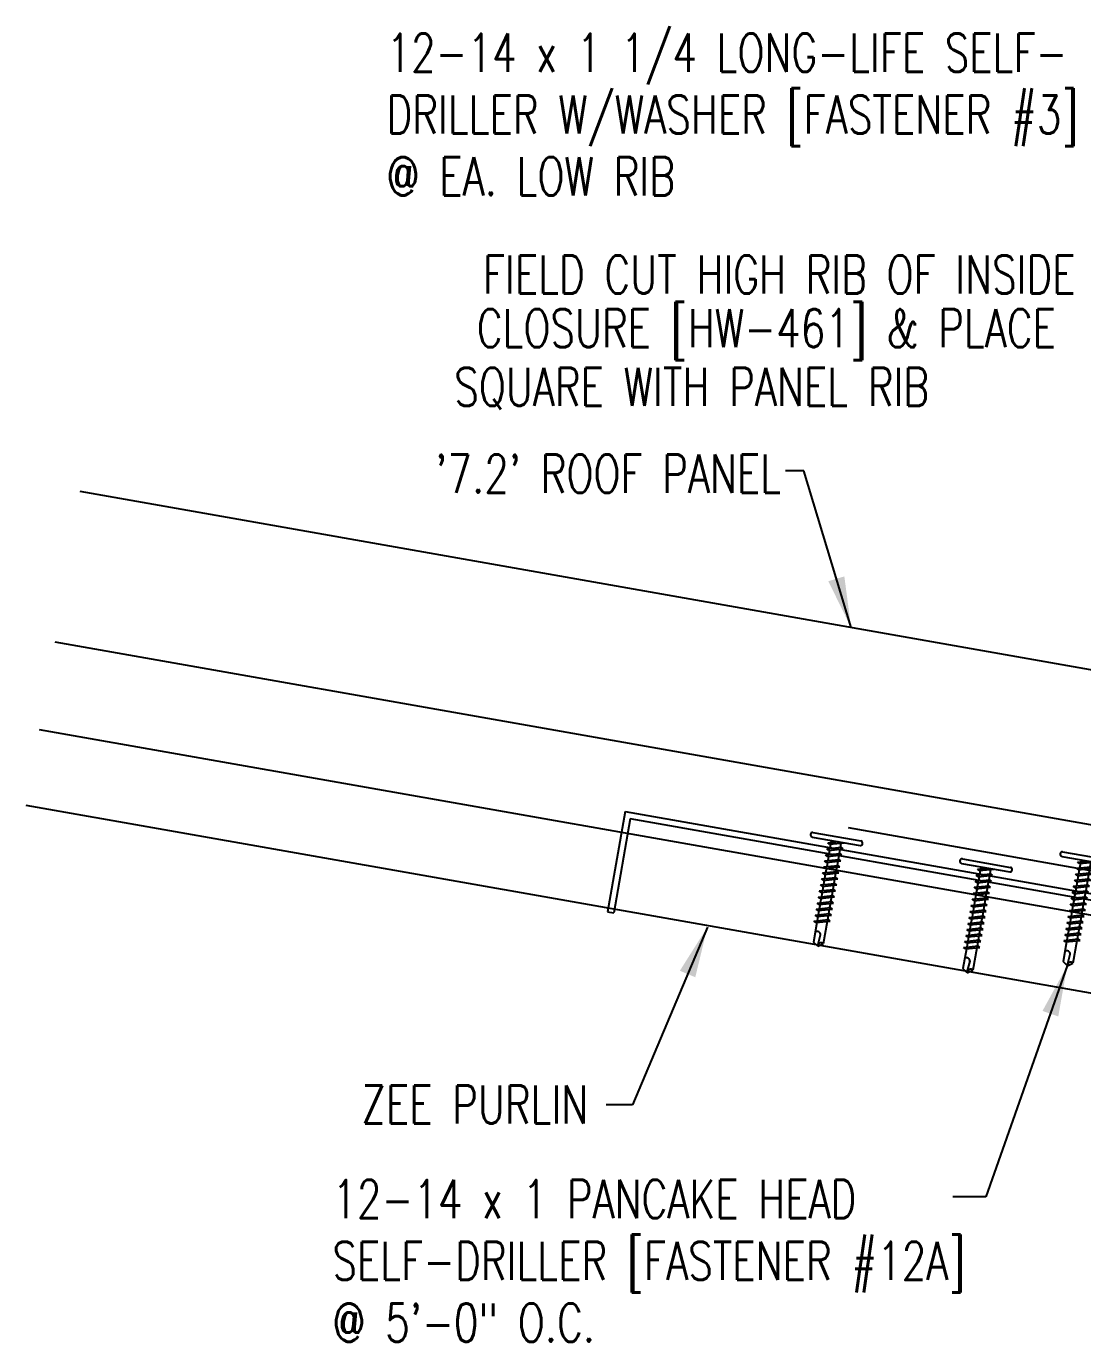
# Model space of a CAD drawing. Header units: inches. Extents: x 3.2 to 43.3, y 23.2 to 39.6.
# Drawn here: x 3.18 to 13.56, y 26.71 to 39.63 of the extents above; entities that cross this region are included whole.
import ezdxf
from ezdxf.enums import TextEntityAlignment as Align

# ---------------------------------------------------------------- set-up
doc = ezdxf.new("R2010")
doc.units = ezdxf.units.IN
doc.header["$MEASUREMENT"] = 0
for name, color, linetype in [('FASTENER', 9, 'Continuous'), ('PANEL', 11, 'Continuous'), ('PURLIN', 1, 'Continuous'), ('STLA', 12, 'Continuous'), ('TEXT', 2, 'Continuous'), ('TRIM', 6, 'Continuous')]:
    doc.layers.add(name, color=color, linetype=linetype)
doc.styles.add('TEXT', font='SIMPLEX', dxfattribs={"width": 0.75, "height": 6})
doc.styles.add('TEXT1', font='ROMANS.shx', dxfattribs={"width": 0.75, "height": 0.375})
doc.dimstyles.new('DETAIL$7', dxfattribs={"dimscale": 4, "dimtxt": 6, "dimasz": 0.125, "dimexe": 0.0625, "dimexo": 0.125, "dimgap": 0.0625, "dimtad": 1, "dimdec": 5, "dimzin": 3, "dimdsep": 46, "dimlunit": 4, "dimtxsty": 'TEXT', "dimblk": 'ARCHTICK', "dimcen": 0.0625, "dimclrd": 7, "dimclre": 7, "dimclrt": 2, "dimadec": 0, "dimazin": 0, "dimtfac": 0.666667, "dimtdec": 5, "dimtmove": 0, "dimatfit": 3, "dimfxl": 0, "dimfrac": 2, "dimtolj": 1, "dimtzin": 3, "dimarcsym": 0})

# ---------------------------------------------------------------- blocks, each defined once
blk = doc.blocks.new('sd3')
at = {"layer": 'FASTENER'}
for p, q in [((-0.24, 0.082), (0.24, 0.082)), ((-0.24, 0.037), (0.24, 0.037)), ((-0.078, 0.008), (0.023, 0.037)), ((-0.058, -0.003), (-0.078, 0.008)), ((-0.058, -0.003), (0.08, 0.036)), ((-0.048, 0.037), (-0.048, 0.017)), ((0.05, 0.027), (0.05, -0.016)), ((-0.078, -0.052), (0.06, -0.013)), ((-0.058, -0.064), (-0.078, -0.052)), ((-0.078, -0.112), (0.06, -0.073)), ((-0.058, -0.124), (-0.078, -0.112)), ((-0.058, -0.064), (0.08, -0.024)), ((-0.058, -0.124), (0.08, -0.084)), ((-0.048, -0.001), (-0.048, -0.044)), ((-0.048, -0.061), (-0.048, -0.104)), ((-0.048, -0.121), (-0.048, -0.164)), ((0.05, -0.033), (0.05, -0.076)), ((0.05, -0.093), (0.05, -0.136)), ((0.08, -0.024), (0.06, -0.013)), ((0.08, -0.084), (0.06, -0.073)), ((-0.078, -0.172), (0.06, -0.133)), ((-0.058, -0.184), (-0.078, -0.172)), ((-0.078, -0.232), (0.06, -0.193)), ((-0.058, -0.244), (-0.078, -0.232)), ((-0.078, -0.292), (0.06, -0.253)), ((-0.058, -0.184), (0.08, -0.144)), ((-0.058, -0.244), (0.08, -0.204)), ((-0.048, -0.181), (-0.048, -0.224)), ((-0.048, -0.241), (-0.048, -0.284)), ((0.05, -0.153), (0.05, -0.196)), ((0.05, -0.213), (0.05, -0.256)), ((0.08, -0.144), (0.06, -0.133)), ((0.08, -0.204), (0.06, -0.193)), ((0.08, -0.264), (0.06, -0.253)), ((-0.058, -0.304), (-0.078, -0.292)), ((-0.078, -0.353), (0.06, -0.313)), ((-0.058, -0.364), (-0.078, -0.353)), ((-0.078, -0.413), (0.06, -0.373)), ((-0.058, -0.304), (0.08, -0.264)), ((-0.058, -0.364), (0.08, -0.325)), ((-0.058, -0.424), (0.08, -0.385)), ((-0.048, -0.301), (-0.048, -0.344)), ((-0.048, -0.361), (-0.048, -0.404)), ((0.05, -0.273), (0.05, -0.316)), ((0.05, -0.333), (0.05, -0.376)), ((0.08, -0.325), (0.06, -0.313)), ((0.08, -0.385), (0.06, -0.373)), ((-0.058, -0.424), (-0.078, -0.413)), ((-0.078, -0.473), (0.06, -0.433)), ((-0.058, -0.484), (-0.078, -0.473)), ((-0.078, -0.533), (0.06, -0.493)), ((-0.058, -0.484), (0.08, -0.445)), ((-0.058, -0.544), (0.08, -0.505)), ((-0.048, -0.421), (-0.048, -0.464)), ((-0.048, -0.481), (-0.048, -0.524)), ((0.05, -0.393), (0.05, -0.436)), ((0.05, -0.453), (0.05, -0.496)), ((0.05, -0.513), (0.05, -0.556)), ((0.08, -0.445), (0.06, -0.433)), ((0.08, -0.505), (0.06, -0.493)), ((-0.058, -0.544), (-0.078, -0.533)), ((-0.078, -0.593), (0.06, -0.553)), ((-0.058, -0.604), (-0.078, -0.593)), ((-0.078, -0.653), (0.06, -0.614)), ((-0.058, -0.604), (0.08, -0.565)), ((-0.058, -0.664), (0.08, -0.625)), ((-0.048, -0.541), (-0.048, -0.584)), ((-0.048, -0.601), (-0.048, -0.644)), ((0.05, -0.573), (0.05, -0.616)), ((0.05, -0.634), (0.05, -0.676)), ((0.08, -0.565), (0.06, -0.553)), ((0.08, -0.625), (0.06, -0.614)), ((-0.058, -0.664), (-0.078, -0.653)), ((-0.078, -0.713), (0.06, -0.674)), ((-0.058, -0.724), (-0.078, -0.713)), ((-0.078, -0.773), (0.06, -0.734)), ((-0.058, -0.785), (-0.078, -0.773)), ((-0.058, -0.724), (0.08, -0.685)), ((-0.058, -0.785), (0.08, -0.745)), ((-0.048, -0.662), (-0.048, -0.704)), ((-0.048, -0.722), (-0.048, -0.765)), ((0.05, -0.694), (0.05, -0.737)), ((0.05, -0.754), (0.05, -0.977)), ((0.08, -0.685), (0.06, -0.674)), ((0.08, -0.745), (0.06, -0.734)), ((-0.048, -0.782), (-0.048, -0.977)), ((0, -1.003), (0.009, -0.896)), ((0.001, -1.011), (-0.048, -0.977)), ((0.001, -1.011), (0.05, -0.977))]:
    blk.add_line(p, q, dxfattribs=at)
for centre, radius, start, end in [((-0.238, 0.06), 0.0227, 94.6639, 265.3361), ((0.238, 0.06), 0.0227, 274.6639, 85.3361), ((-0.025, -0.903), 0.0349, 11.1445, 130.906), ((0.032, -1.003), 0.032, 55.4585, 194.8454)]:
    blk.add_arc(centre, radius, start, end, dxfattribs=at)
blk = doc.blocks.new('_ArchTick')
at = {"color": 0, "linetype": 'ByBlock', "const_width": 0.15}
blk.add_lwpolyline([(-0.5, -0.5), (0.5, 0.5)], dxfattribs=at)
blk = doc.blocks.new('FD-F12a')
at = {"layer": 'TEXT', "style": 'TEXT1', "width": 0.75}
for s, p in [('12-14 x 1 PANCAKE HEAD', (0.0047, -0.0408)), ('SELF-DRILLER [FASTENER #12A]', (0.0047, -0.1926))]:
    blk.add_text(s, height=0.09375, dxfattribs=at).set_placement(p)
blk.add_attdef('(QUANTITY)', (0.0047, -0.3444), '', height=0.0938, dxfattribs=at)
at = {"layer": 'TEXT', "style": 'TEXT1', "flags": 1}
for tag, p in [('Color', (0.0553, -0.5192)), ('Calc', (0.0553, -0.5192)), ('Opt1', (0.0553, -0.5192)), ('Opt2', (0.0553, -0.5192)), ('Opt3', (0.0553, -0.5192)), ('Description', (0.0553, -0.5192)), ('Multiple', (0.0553, -0.5192)), ('Part', (0.0553, -0.5192)), ('Spare1', (0.0553, -0.7067)), ('Spare2', (0.0553, -0.7067)), ('Spare3', (0.0553, -0.7067)), ('Spare4', (0.0553, -0.7067)), ('Spare5', (0.0553, -0.7067)), ('Spare6', (0.0553, -0.7067)), ('Spare7', (0.0553, -0.7067)), ('Spare8', (0.0553, -0.7067)), ('Spare9', (0.0553, -0.7067)), ('Spare10', (0.0553, -0.7067))]:
    blk.add_attdef(tag, p, '', height=0.0938, dxfattribs=at)
blk = doc.blocks.new('FD-F3')
at = {"layer": 'TEXT', "style": 'TEXT1', "width": 0.75}
for s, p in [('12-14 x 1 1/4 LONG-LIFE SELF-', (0.0047, -0.0408)), ('DRILLER W/WASHER [FASTENER #3]', (0.0047, -0.1926))]:
    blk.add_text(s, height=0.09375, dxfattribs=at).set_placement(p)
blk.add_attdef('(QUANTITY)', (0.0047, -0.3444), '', height=0.0938, dxfattribs=at)

msp = doc.modelspace()

# ---------------------------------------------------------------- linework, layer by layer
at = {"layer": 'PANEL'}
for p, q in [((17.15699, 32.69021), (3.70785, 35.06166)), ((16.89652, 31.213), (3.46097, 33.58205))]:
    msp.add_line(p, q, dxfattribs=at)
at = {"layer": 'PURLIN'}
for p, q in [((22.84852, 29.27452), (3.30895, 32.71988)), ((22.84852, 28.50917), (3.17806, 31.9776))]:
    msp.add_line(p, q, dxfattribs=at)
at = {"layer": 'STLA'}
for p, q in [((9.06121, 31.91828), (8.88757, 30.93347)), ((9.11191, 31.84587), (8.94912, 30.92261)), ((9.06121, 31.91828), (22.84852, 29.4872)), ((22.84852, 29.42374), (9.11191, 31.84587)), ((8.88757, 30.93347), (8.94912, 30.92261))]:
    msp.add_line(p, q, dxfattribs=at)
at = {"layer": 'TRIM'}
msp.add_line((11.25027, 31.76041), (22.08316, 29.85028), dxfattribs=at)

# ---------------------------------------------------------------- block references
at = {"layer": 'FASTENER'}
for p, rotation in [((11.12709, 31.59001), 350.0000000000003), ((12.59648, 31.33092), 350.0000000000006), ((13.58055, 31.39994), 349.9999999999999)]:
    msp.add_blockref('sd3', p, dxfattribs=dict(at, rotation=rotation))
at = {"layer": 'TEXT', "xscale": 4, "yscale": 4, "zscale": 4}
for name, p, values in [('FD-F3', (6.69802, 39.34991), {'(QUANTITY)': '@ EA. LOW RIB'}), ('FD-F12a', (6.16652, 28.08726), {'(QUANTITY)': '@ 5\'-0" O.C.'})]:
    msp.add_blockref(name, p, dxfattribs=at).add_auto_attribs(values)

# ---------------------------------------------------------------- texts
at = {"layer": 'TEXT', "style": 'TEXT1', "width": 0.75}
for s, p in [('FIELD CUT HIGH RIB OF INSIDE', (13.48591, 37.00659)), ('CLOSURE [HW-461] & PLACE ', (13.48591, 36.47933)), ('SQUARE WITH PANEL RIB', (12.04711, 35.90326)), ("'7.2' ROOF PANEL", (10.59391, 35.0497)), ('ZEE PURLIN', (8.69913, 28.8531))]:
    msp.add_text(s, height=0.375, dxfattribs=at).set_placement(p, align=Align.RIGHT)

# ---------------------------------------------------------------- leaders
for points in [[(11.28046, 33.7264), (10.81507, 35.26488), (10.6366, 35.26488)], [(9.86901, 30.78281), (9.13179, 29.03837), (8.87552, 29.03837)]]:
    msp.add_leader(points, dimstyle='DETAIL$7')
at = {"layer": 'TEXT'}
msp.add_leader([(13.40425, 30.40403), (12.60593, 28.13149), (12.28146, 28.13149)], dimstyle='DETAIL$7', override={"dimtad": 0}, dxfattribs=at)

doc.saveas('drawing.dxf')
